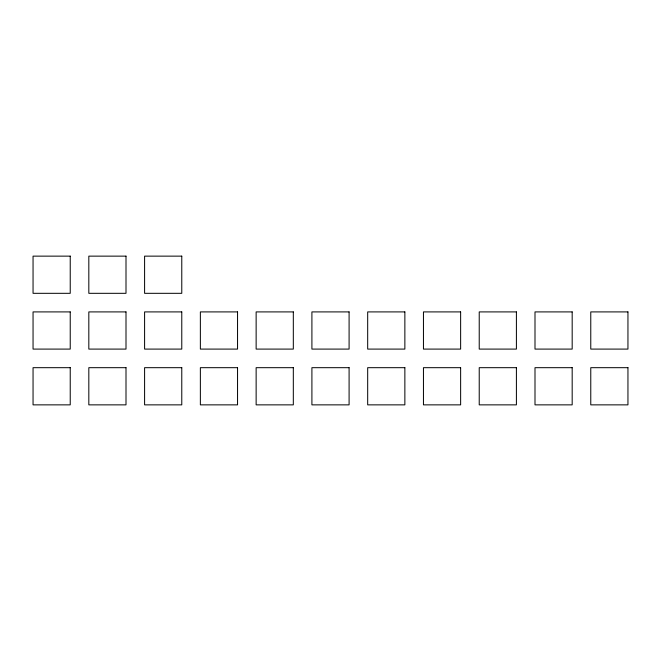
<?xml version="1.0" encoding="UTF-8"?>
<svg xmlns="http://www.w3.org/2000/svg" width="661" height="661" viewBox="0 0 661 661"><rect width="100%" height="100%" fill="white"/><g stroke="black" fill="none" stroke-linecap="round" stroke-linejoin="round"><path stroke-width="0.99" d="M70.231 256.137L33.05 256.137L33.05 293.319L70.231 293.319L70.231 256.137M126.003 256.137L88.822 256.137L88.822 293.319L126.003 293.319L126.003 256.137M181.775 256.137L144.594 256.137L144.594 293.319L181.775 293.319L181.775 256.137M70.231 311.909L33.05 311.909L33.05 349.091L70.231 349.091L70.231 311.909M126.003 311.909L88.822 311.909L88.822 349.091L126.003 349.091L126.003 311.909M181.775 311.909L144.594 311.909L144.594 349.091L181.775 349.091L181.775 311.909M237.547 311.909L200.366 311.909L200.366 349.091L237.547 349.091L237.547 311.909M293.319 311.909L256.137 311.909L256.137 349.091L293.319 349.091L293.319 311.909M349.091 311.909L311.909 311.909L311.909 349.091L349.091 349.091L349.091 311.909M404.863 311.909L367.681 311.909L367.681 349.091L404.863 349.091L404.863 311.909M460.634 311.909L423.453 311.909L423.453 349.091L460.634 349.091L460.634 311.909M516.406 311.909L479.225 311.909L479.225 349.091L516.406 349.091L516.406 311.909M572.178 311.909L534.997 311.909L534.997 349.091L572.178 349.091L572.178 311.909M627.95 311.909L590.769 311.909L590.769 349.091L627.95 349.091L627.95 311.909M70.231 367.681L33.05 367.681L33.05 404.863L70.231 404.863L70.231 367.681M126.003 367.681L88.822 367.681L88.822 404.863L126.003 404.863L126.003 367.681M181.775 367.681L144.594 367.681L144.594 404.863L181.775 404.863L181.775 367.681M237.547 367.681L200.366 367.681L200.366 404.863L237.547 404.863L237.547 367.681M293.319 367.681L256.137 367.681L256.137 404.863L293.319 404.863L293.319 367.681M349.091 367.681L311.909 367.681L311.909 404.863L349.091 404.863L349.091 367.681M404.863 367.681L367.681 367.681L367.681 404.863L404.863 404.863L404.863 367.681M460.634 367.681L423.453 367.681L423.453 404.863L460.634 404.863L460.634 367.681M516.406 367.681L479.225 367.681L479.225 404.863L516.406 404.863L516.406 367.681M572.178 367.681L534.997 367.681L534.997 404.863L572.178 404.863L572.178 367.681M627.95 367.681L590.769 367.681L590.769 404.863L627.95 404.863L627.95 367.681"/></g></svg>
